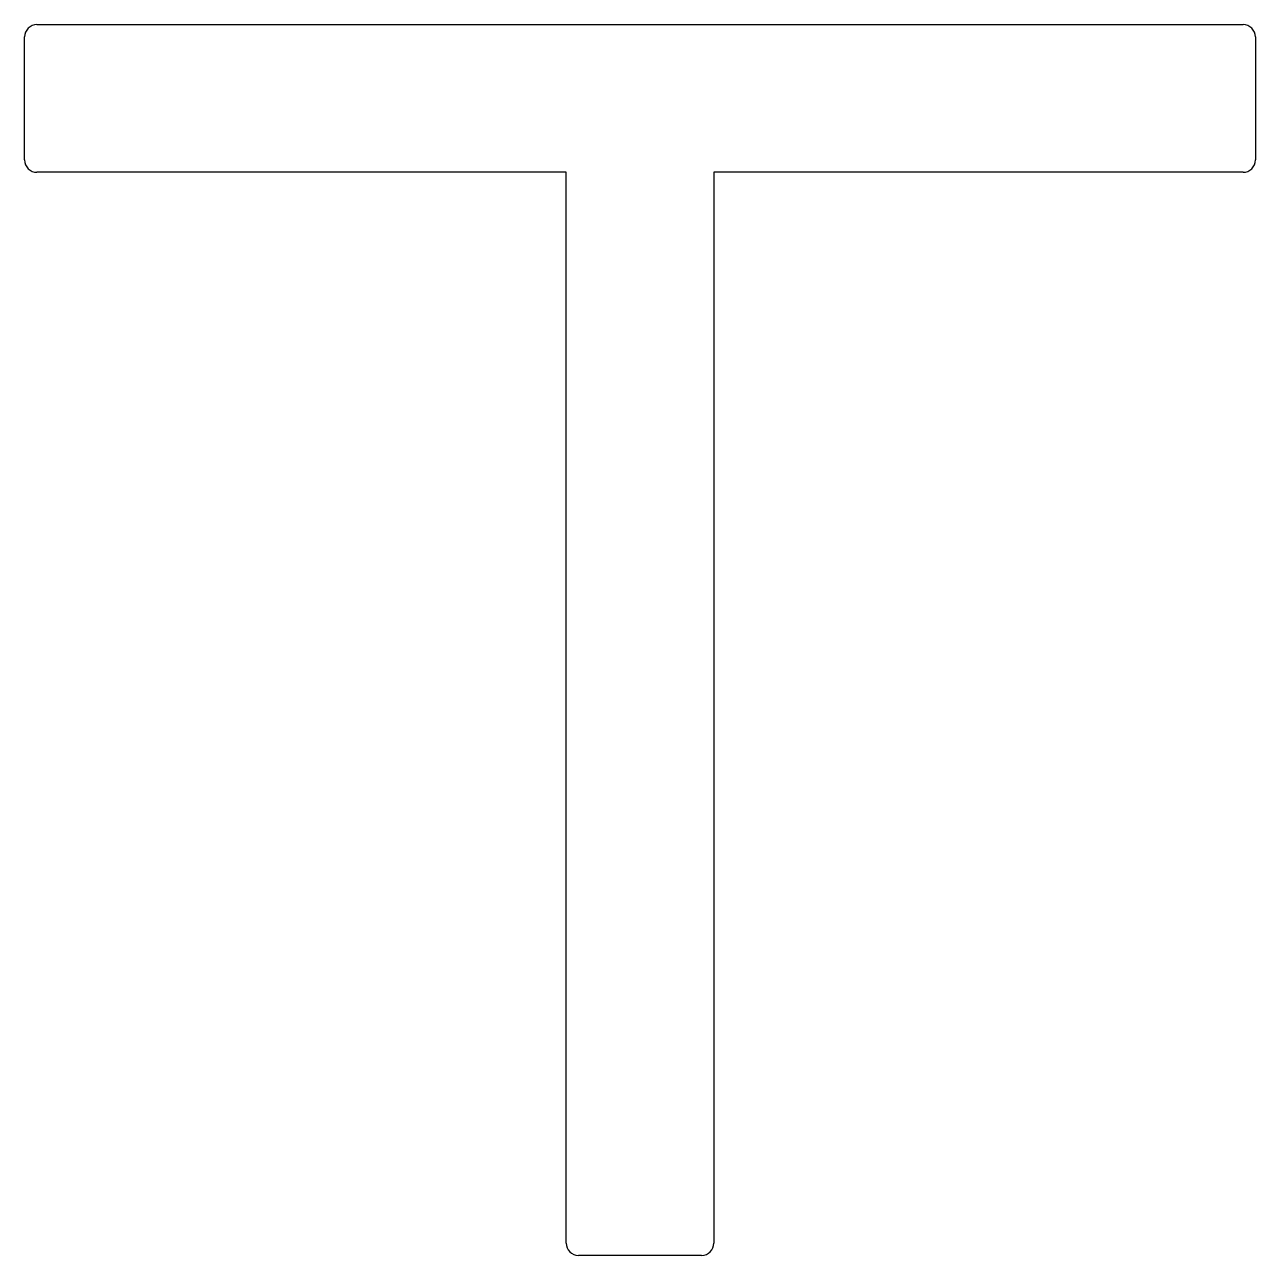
# Model space of a CAD drawing. Extents: x 1823.4 to 1848.4, y 197.4 to 222.4.
import ezdxf

# ---------------------------------------------------------------- set-up
doc = ezdxf.new("R2010")
doc.units = 0
doc.header["$LTSCALE"] = 15
doc.layers.get('0').update_dxf_attribs({"linetype": 'CONTINUOUS'})

msp = doc.modelspace()

# ---------------------------------------------------------------- linework, layer by layer
at = {"ltscale": 0.05}
for p, q in [((1823.662, 222.423), (1848.162, 222.423)), ((1823.412, 219.673), (1823.412, 222.173)), ((1848.412, 222.173), (1848.412, 219.673)), ((1834.412, 219.423), (1823.662, 219.423)), ((1834.412, 197.673), (1834.412, 219.423)), ((1837.412, 219.423), (1837.412, 197.673)), ((1848.162, 219.423), (1837.412, 219.423)), ((1837.162, 197.423), (1834.662, 197.423))]:
    msp.add_line(p, q, dxfattribs=at)
for centre, start, end in [((1823.662, 222.173), 90, 180), ((1848.162, 222.173), 0, 90), ((1823.662, 219.673), 180, 270), ((1848.162, 219.673), 270, 360), ((1834.662, 197.673), 180, 270), ((1837.162, 197.673), 270, 0)]:
    msp.add_arc(centre, 0.25, start, end, dxfattribs=at)

doc.saveas('drawing.dxf')
